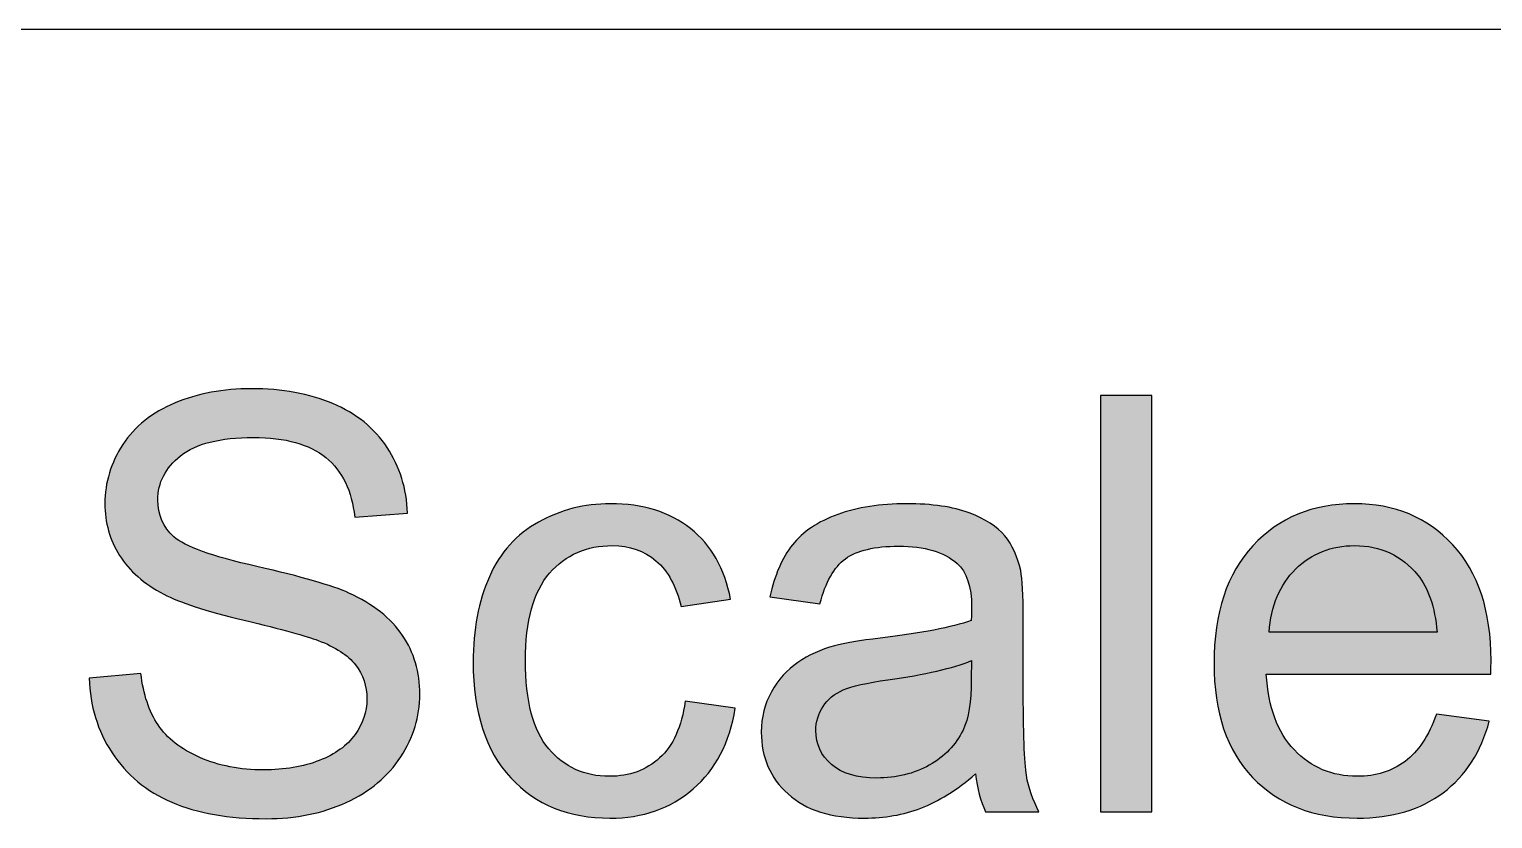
# Model space of a CAD drawing. Header units: inches. Extents: x -12.6 to 12.6, y -17.1 to 17.1.
# Drawn here: x -5.54 to -2.04, y -16.273 to -14.387 of the extents above; entities that cross this region are included whole.
import ezdxf

# ---------------------------------------------------------------- set-up
doc = ezdxf.new("R2010")
doc.units = ezdxf.units.IN
doc.header["$MEASUREMENT"] = 0
doc.layers.add('Layer 1', color=7, linetype='Continuous')

msp = doc.modelspace()

# ---------------------------------------------------------------- hatches: boundary and pattern name
at = {"layer": 'Layer 1', "true_color": 0x000000}
h = msp.add_hatch(color=18, dxfattribs=at)
edge = h.paths.add_edge_path()
edge.add_spline(control_points=[(-5.3962, -15.9372), (-5.3962, -15.9372), (-5.2726, -15.9261), (-5.2726, -15.9261), (-5.2668, -15.9761), (-5.2531, -16.0171), (-5.2316, -16.0493), (-5.2101, -16.0812), (-5.1767, -16.1071), (-5.1316, -16.1271), (-5.0865, -16.1467), (-5.0356, -16.1567), (-4.9791, -16.1567), (-4.9288, -16.1567), (-4.8846, -16.1493), (-4.8462, -16.1342), (-4.8078, -16.1192), (-4.7793, -16.0986), (-4.7606, -16.0724), (-4.7418, -16.0463), (-4.7323, -16.0178), (-4.7323, -15.9872), (-4.7323, -15.9562), (-4.7414, -15.9291), (-4.7594, -15.9058), (-4.7775, -15.8826), (-4.8073, -15.8632), (-4.849, -15.8472), (-4.8756, -15.837), (-4.9346, -15.8208), (-5.0261, -15.7988), (-5.1175, -15.7768), (-5.1814, -15.7562), (-5.2179, -15.7368), (-5.2654, -15.7118), (-5.3006, -15.6808), (-5.3237, -15.644), (-5.3471, -15.6072), (-5.3587, -15.5657), (-5.3587, -15.5201), (-5.3587, -15.4697), (-5.3443, -15.4227), (-5.3159, -15.3792), (-5.2874, -15.3354), (-5.246, -15.3023), (-5.1911, -15.2796), (-5.1365, -15.257), (-5.0756, -15.2456), (-5.0087, -15.2456), (-4.9351, -15.2456), (-4.87, -15.2574), (-4.8138, -15.2813), (-4.7576, -15.3049), (-4.7143, -15.3398), (-4.6839, -15.3861), (-4.6536, -15.4322), (-4.6374, -15.4845), (-4.6351, -15.5428), (-4.6351, -15.5428), (-4.7615, -15.5525), (-4.7615, -15.5525), (-4.7682, -15.4898), (-4.7911, -15.4424), (-4.8302, -15.4104), (-4.8694, -15.3782), (-4.9272, -15.3623), (-5.0036, -15.3623), (-5.0832, -15.3623), (-5.1413, -15.3769), (-5.1777, -15.406), (-5.214, -15.4352), (-5.2323, -15.4704), (-5.2323, -15.5116), (-5.2323, -15.5472), (-5.2193, -15.5766), (-5.1936, -15.5998), (-5.1682, -15.6227), (-5.1022, -15.6465), (-4.9953, -15.6706), (-4.8883, -15.6949), (-4.815, -15.716), (-4.7751, -15.734), (-4.7175, -15.7606), (-4.6747, -15.7942), (-4.6471, -15.8352), (-4.6196, -15.8759), (-4.6059, -15.9229), (-4.6059, -15.9761), (-4.6059, -16.0291), (-4.621, -16.0787), (-4.6513, -16.1254), (-4.6816, -16.1722), (-4.7249, -16.2085), (-4.7816, -16.2345), (-4.8383, -16.2604), (-4.902, -16.2733), (-4.9731, -16.2733), (-5.0629, -16.2733), (-5.1381, -16.2602), (-5.1987, -16.234), (-5.2596, -16.2078), (-5.3071, -16.1685), (-5.3416, -16.1157), (-5.3763, -16.0632), (-5.3943, -16.0037), (-5.3962, -15.9372)], knot_values=[0, 0, 0, 0, 0.028571, 0.028571, 0.028571, 0.057143, 0.057143, 0.057143, 0.085714, 0.085714, 0.085714, 0.114286, 0.114286, 0.114286, 0.142857, 0.142857, 0.142857, 0.171429, 0.171429, 0.171429, 0.2, 0.2, 0.2, 0.228571, 0.228571, 0.228571, 0.257143, 0.257143, 0.257143, 0.285714, 0.285714, 0.285714, 0.314286, 0.314286, 0.314286, 0.342857, 0.342857, 0.342857, 0.371429, 0.371429, 0.371429, 0.4, 0.4, 0.4, 0.428571, 0.428571, 0.428571, 0.457143, 0.457143, 0.457143, 0.485714, 0.485714, 0.485714, 0.514286, 0.514286, 0.514286, 0.542857, 0.542857, 0.542857, 0.571429, 0.571429, 0.571429, 0.6, 0.6, 0.6, 0.628571, 0.628571, 0.628571, 0.657143, 0.657143, 0.657143, 0.685714, 0.685714, 0.685714, 0.714286, 0.714286, 0.714286, 0.742857, 0.742857, 0.742857, 0.771429, 0.771429, 0.771429, 0.8, 0.8, 0.8, 0.828571, 0.828571, 0.828571, 0.857143, 0.857143, 0.857143, 0.885714, 0.885714, 0.885714, 0.914286, 0.914286, 0.914286, 0.942857, 0.942857, 0.942857, 0.971429, 0.971429, 0.971429, 1, 1, 1, 1], degree=3, periodic=1)
h = msp.add_hatch(color=18, dxfattribs=at)
edge = h.paths.add_edge_path()
edge.add_spline(control_points=[(-2.978, -16.2567), (-2.978, -16.2567), (-2.978, -15.2623), (-2.978, -15.2623), (-2.978, -15.2623), (-2.8558, -15.2623), (-2.8558, -15.2623), (-2.8558, -15.2623), (-2.8558, -16.2567), (-2.8558, -16.2567), (-2.8558, -16.2567), (-2.978, -16.2567), (-2.978, -16.2567)], knot_values=[0, 0, 0, 0, 0.25, 0.25, 0.25, 0.5, 0.5, 0.5, 0.75, 0.75, 0.75, 1, 1, 1, 1], degree=3, periodic=1)
h = msp.add_hatch(color=18, dxfattribs=at)
edge = h.paths.add_edge_path()
edge.add_spline(control_points=[(-3.9712, -15.9928), (-3.9712, -15.9928), (-3.8518, -16.0095), (-3.8518, -16.0095), (-3.865, -16.0916), (-3.8983, -16.1558), (-3.9523, -16.2023), (-4.0062, -16.2488), (-4.0726, -16.272), (-4.1511, -16.272), (-4.2495, -16.272), (-4.3286, -16.2398), (-4.3884, -16.1754), (-4.4483, -16.1111), (-4.4782, -16.019), (-4.4782, -15.8991), (-4.4782, -15.8213), (-4.4652, -15.7535), (-4.4395, -15.6951), (-4.4138, -15.637), (-4.3747, -15.5933), (-4.3219, -15.5643), (-4.2694, -15.5352), (-4.2122, -15.5206), (-4.1502, -15.5206), (-4.0722, -15.5206), (-4.008, -15.5403), (-3.9585, -15.5799), (-3.9087, -15.6194), (-3.8768, -15.6757), (-3.8629, -15.7484), (-3.8629, -15.7484), (-3.981, -15.7664), (-3.981, -15.7664), (-3.9923, -15.718), (-4.0122, -15.6817), (-4.0411, -15.6572), (-4.0698, -15.6329), (-4.1046, -15.6206), (-4.1453, -15.6206), (-4.2069, -15.6206), (-4.2569, -15.6426), (-4.2955, -15.6866), (-4.334, -15.7308), (-4.3532, -15.8002), (-4.3532, -15.8956), (-4.3532, -15.9923), (-4.3346, -16.0625), (-4.2976, -16.1062), (-4.2603, -16.15), (-4.212, -16.172), (-4.1525, -16.172), (-4.1043, -16.172), (-4.0643, -16.1574), (-4.0323, -16.128), (-4.0002, -16.0988), (-3.9798, -16.0537), (-3.9712, -15.9928)], knot_values=[0, 0, 0, 0, 0.052632, 0.052632, 0.052632, 0.105263, 0.105263, 0.105263, 0.157895, 0.157895, 0.157895, 0.210526, 0.210526, 0.210526, 0.263158, 0.263158, 0.263158, 0.315789, 0.315789, 0.315789, 0.368421, 0.368421, 0.368421, 0.421053, 0.421053, 0.421053, 0.473684, 0.473684, 0.473684, 0.526316, 0.526316, 0.526316, 0.578947, 0.578947, 0.578947, 0.631579, 0.631579, 0.631579, 0.684211, 0.684211, 0.684211, 0.736842, 0.736842, 0.736842, 0.789474, 0.789474, 0.789474, 0.842105, 0.842105, 0.842105, 0.894737, 0.894737, 0.894737, 0.947368, 0.947368, 0.947368, 1, 1, 1, 1], degree=3, periodic=1)
h = msp.add_hatch(color=18, dxfattribs=at)
edge = h.paths.add_edge_path()
edge.add_spline(control_points=[(-3.2768, -16.1664), (-3.3222, -16.2051), (-3.3659, -16.2321), (-3.4078, -16.2481), (-3.4497, -16.2641), (-3.4946, -16.272), (-3.5428, -16.272), (-3.6219, -16.272), (-3.6828, -16.2527), (-3.7254, -16.2141), (-3.768, -16.1757), (-3.7893, -16.1264), (-3.7893, -16.0664), (-3.7893, -16.0312), (-3.7812, -15.9991), (-3.7652, -15.9699), (-3.749, -15.9407), (-3.728, -15.9176), (-3.702, -15.9), (-3.6759, -15.8824), (-3.6467, -15.869), (-3.6141, -15.8599), (-3.59, -15.8537), (-3.5537, -15.8477), (-3.5053, -15.8416), (-3.4067, -15.8301), (-3.3338, -15.816), (-3.2872, -15.7998), (-3.2868, -15.7831), (-3.2865, -15.7724), (-3.2865, -15.768), (-3.2865, -15.7185), (-3.2981, -15.6836), (-3.3213, -15.6632), (-3.3525, -15.6356), (-3.399, -15.622), (-3.4606, -15.622), (-3.5182, -15.622), (-3.5608, -15.6322), (-3.5882, -15.6523), (-3.6157, -15.6724), (-3.6358, -15.7081), (-3.649, -15.7595), (-3.649, -15.7595), (-3.7685, -15.7428), (-3.7685, -15.7428), (-3.7576, -15.6917), (-3.7398, -15.6502), (-3.7148, -15.6187), (-3.6898, -15.5873), (-3.6537, -15.5632), (-3.6064, -15.5461), (-3.5594, -15.5292), (-3.5046, -15.5206), (-3.4426, -15.5206), (-3.381, -15.5206), (-3.3308, -15.5278), (-3.2921, -15.5424), (-3.2537, -15.5569), (-3.2252, -15.575), (-3.2071, -15.597), (-3.1891, -15.619), (-3.1764, -15.6468), (-3.169, -15.6803), (-3.165, -15.7011), (-3.1629, -15.7386), (-3.1629, -15.7926), (-3.1629, -15.7926), (-3.1629, -15.9546), (-3.1629, -15.9546), (-3.1629, -16.0678), (-3.1604, -16.1393), (-3.1553, -16.1696), (-3.1504, -16.2), (-3.1403, -16.2289), (-3.1254, -16.2567), (-3.1254, -16.2567), (-3.2532, -16.2567), (-3.2532, -16.2567), (-3.2655, -16.231), (-3.2734, -16.2009), (-3.2768, -16.1664)], knot_values=[0, 0, 0, 0, 0.037037, 0.037037, 0.037037, 0.074074, 0.074074, 0.074074, 0.111111, 0.111111, 0.111111, 0.148148, 0.148148, 0.148148, 0.185185, 0.185185, 0.185185, 0.222222, 0.222222, 0.222222, 0.259259, 0.259259, 0.259259, 0.296296, 0.296296, 0.296296, 0.333333, 0.333333, 0.333333, 0.37037, 0.37037, 0.37037, 0.407407, 0.407407, 0.407407, 0.444444, 0.444444, 0.444444, 0.481481, 0.481481, 0.481481, 0.518519, 0.518519, 0.518519, 0.555556, 0.555556, 0.555556, 0.592593, 0.592593, 0.592593, 0.62963, 0.62963, 0.62963, 0.666667, 0.666667, 0.666667, 0.703704, 0.703704, 0.703704, 0.740741, 0.740741, 0.740741, 0.777778, 0.777778, 0.777778, 0.814815, 0.814815, 0.814815, 0.851852, 0.851852, 0.851852, 0.888889, 0.888889, 0.888889, 0.925926, 0.925926, 0.925926, 0.962963, 0.962963, 0.962963, 1, 1, 1, 1], degree=3, periodic=1)
h = msp.add_hatch(color=18, dxfattribs=at)
edge = h.paths.add_edge_path()
edge.add_spline(control_points=[(-2.175, -16.0234), (-2.175, -16.0234), (-2.0486, -16.04), (-2.0486, -16.04), (-2.0683, -16.1134), (-2.1051, -16.1706), (-2.1588, -16.2111), (-2.2125, -16.2516), (-2.281, -16.272), (-2.3646, -16.272), (-2.4697, -16.272), (-2.553, -16.2396), (-2.6146, -16.1747), (-2.6761, -16.1102), (-2.7069, -16.0192), (-2.7069, -15.9023), (-2.7069, -15.7815), (-2.6759, -15.6875), (-2.6137, -15.6208), (-2.5514, -15.5539), (-2.4706, -15.5206), (-2.3713, -15.5206), (-2.2752, -15.5206), (-2.1968, -15.5532), (-2.1359, -15.6187), (-2.075, -15.6842), (-2.0445, -15.7764), (-2.0445, -15.8951), (-2.0445, -15.9023), (-2.0447, -15.9132), (-2.0452, -15.9275), (-2.0452, -15.9275), (-2.5819, -15.9275), (-2.5819, -15.9275), (-2.5773, -16.0065), (-2.5551, -16.0671), (-2.5148, -16.109), (-2.4748, -16.1509), (-2.4245, -16.172), (-2.3646, -16.172), (-2.3199, -16.172), (-2.2817, -16.1602), (-2.2502, -16.1365), (-2.2185, -16.1129), (-2.1935, -16.0752), (-2.175, -16.0234)], knot_values=[0, 0, 0, 0, 0.066667, 0.066667, 0.066667, 0.133333, 0.133333, 0.133333, 0.2, 0.2, 0.2, 0.266667, 0.266667, 0.266667, 0.333333, 0.333333, 0.333333, 0.4, 0.4, 0.4, 0.466667, 0.466667, 0.466667, 0.533333, 0.533333, 0.533333, 0.6, 0.6, 0.6, 0.666667, 0.666667, 0.666667, 0.733333, 0.733333, 0.733333, 0.8, 0.8, 0.8, 0.866667, 0.866667, 0.866667, 0.933333, 0.933333, 0.933333, 1, 1, 1, 1], degree=3, periodic=1)
h = msp.add_hatch(color=18, dxfattribs=at)
edge = h.paths.add_edge_path()
edge.add_spline(control_points=[(-2.575, -15.8275), (-2.575, -15.8275), (-2.1736, -15.8275), (-2.1736, -15.8275), (-2.1789, -15.7669), (-2.1945, -15.7215), (-2.2197, -15.6912), (-2.2583, -15.6442), (-2.3088, -15.6206), (-2.3706, -15.6206), (-2.4266, -15.6206), (-2.4736, -15.6393), (-2.5118, -15.6768), (-2.5498, -15.7143), (-2.5708, -15.7646), (-2.575, -15.8275)], knot_values=[0, 0, 0, 0, 0.2, 0.2, 0.2, 0.4, 0.4, 0.4, 0.6, 0.6, 0.6, 0.8, 0.8, 0.8, 1, 1, 1, 1], degree=3, periodic=1)
h = msp.add_hatch(color=18, dxfattribs=at)
edge = h.paths.add_edge_path()
edge.add_spline(control_points=[(-3.2865, -15.8956), (-3.331, -15.9136), (-3.3976, -15.9289), (-3.4865, -15.9414), (-3.537, -15.9486), (-3.5726, -15.9567), (-3.5935, -15.9657), (-3.6143, -15.9747), (-3.6303, -15.9879), (-3.6416, -16.0051), (-3.653, -16.0224), (-3.6588, -16.0416), (-3.6588, -16.0629), (-3.6588, -16.0951), (-3.6465, -16.1222), (-3.6217, -16.1437), (-3.5969, -16.1652), (-3.5608, -16.1761), (-3.5134, -16.1761), (-3.4664, -16.1761), (-3.4245, -16.1659), (-3.3877, -16.1453), (-3.3511, -16.125), (-3.324, -16.097), (-3.3069, -16.0616), (-3.2937, -16.034), (-3.2872, -15.9935), (-3.2872, -15.94), (-3.2872, -15.94), (-3.2865, -15.8956), (-3.2865, -15.8956)], knot_values=[0, 0, 0, 0, 0.1, 0.1, 0.1, 0.2, 0.2, 0.2, 0.3, 0.3, 0.3, 0.4, 0.4, 0.4, 0.5, 0.5, 0.5, 0.6, 0.6, 0.6, 0.7, 0.7, 0.7, 0.8, 0.8, 0.8, 0.9, 0.9, 0.9, 1, 1, 1, 1], degree=3, periodic=1)

# ---------------------------------------------------------------- linework, layer by layer
at = {"layer": 'Layer 1', "lineweight": 25}
msp.add_open_spline([(-6.6001, -14.3867), (-6.6001, -14.3867), (12.2699, -14.3867), (12.2699, -14.3867)], degree=3, dxfattribs=at)
at = {"layer": 'Layer 1'}
for points, knots in [([(-5.3962, -15.9372), (-5.3962, -15.9372), (-5.2726, -15.9261), (-5.2726, -15.9261), (-5.2668, -15.9761), (-5.2531, -16.0171), (-5.2316, -16.0493), (-5.2101, -16.0812), (-5.1767, -16.1071), (-5.1316, -16.1271), (-5.0865, -16.1467), (-5.0356, -16.1567), (-4.9791, -16.1567), (-4.9288, -16.1567), (-4.8846, -16.1493), (-4.8462, -16.1342), (-4.8078, -16.1192), (-4.7793, -16.0986), (-4.7606, -16.0724), (-4.7418, -16.0463), (-4.7323, -16.0178), (-4.7323, -15.9872), (-4.7323, -15.9562), (-4.7414, -15.9291), (-4.7594, -15.9058), (-4.7775, -15.8826), (-4.8073, -15.8632), (-4.849, -15.8472), (-4.8756, -15.837), (-4.9346, -15.8208), (-5.0261, -15.7988), (-5.1175, -15.7768), (-5.1814, -15.7562), (-5.2179, -15.7368), (-5.2654, -15.7118), (-5.3006, -15.6808), (-5.3237, -15.644), (-5.3471, -15.6072), (-5.3587, -15.5657), (-5.3587, -15.5201), (-5.3587, -15.4697), (-5.3443, -15.4227), (-5.3159, -15.3792), (-5.2874, -15.3354), (-5.246, -15.3023), (-5.1911, -15.2796), (-5.1365, -15.257), (-5.0756, -15.2456), (-5.0087, -15.2456), (-4.9351, -15.2456), (-4.87, -15.2574), (-4.8138, -15.2813), (-4.7576, -15.3049), (-4.7143, -15.3398), (-4.6839, -15.3861), (-4.6536, -15.4322), (-4.6374, -15.4845), (-4.6351, -15.5428), (-4.6351, -15.5428), (-4.7615, -15.5525), (-4.7615, -15.5525), (-4.7682, -15.4898), (-4.7911, -15.4424), (-4.8302, -15.4104), (-4.8694, -15.3782), (-4.9272, -15.3623), (-5.0036, -15.3623), (-5.0832, -15.3623), (-5.1413, -15.3769), (-5.1777, -15.406), (-5.214, -15.4352), (-5.2323, -15.4704), (-5.2323, -15.5116), (-5.2323, -15.5472), (-5.2193, -15.5766), (-5.1936, -15.5998), (-5.1682, -15.6227), (-5.1022, -15.6465), (-4.9953, -15.6706), (-4.8883, -15.6949), (-4.815, -15.716), (-4.7751, -15.734), (-4.7175, -15.7606), (-4.6747, -15.7942), (-4.6471, -15.8352), (-4.6196, -15.8759), (-4.6059, -15.9229), (-4.6059, -15.9761), (-4.6059, -16.0291), (-4.621, -16.0787), (-4.6513, -16.1254), (-4.6816, -16.1722), (-4.7249, -16.2085), (-4.7816, -16.2345), (-4.8383, -16.2604), (-4.902, -16.2733), (-4.9731, -16.2733), (-5.0629, -16.2733), (-5.1381, -16.2602), (-5.1987, -16.234), (-5.2596, -16.2078), (-5.3071, -16.1685), (-5.3416, -16.1157), (-5.3763, -16.0632), (-5.3943, -16.0037), (-5.3962, -15.9372)], [0, 0, 0, 0, 0.028571, 0.028571, 0.028571, 0.057143, 0.057143, 0.057143, 0.085714, 0.085714, 0.085714, 0.114286, 0.114286, 0.114286, 0.142857, 0.142857, 0.142857, 0.171429, 0.171429, 0.171429, 0.2, 0.2, 0.2, 0.228571, 0.228571, 0.228571, 0.257143, 0.257143, 0.257143, 0.285714, 0.285714, 0.285714, 0.314286, 0.314286, 0.314286, 0.342857, 0.342857, 0.342857, 0.371429, 0.371429, 0.371429, 0.4, 0.4, 0.4, 0.428571, 0.428571, 0.428571, 0.457143, 0.457143, 0.457143, 0.485714, 0.485714, 0.485714, 0.514286, 0.514286, 0.514286, 0.542857, 0.542857, 0.542857, 0.571429, 0.571429, 0.571429, 0.6, 0.6, 0.6, 0.628571, 0.628571, 0.628571, 0.657143, 0.657143, 0.657143, 0.685714, 0.685714, 0.685714, 0.714286, 0.714286, 0.714286, 0.742857, 0.742857, 0.742857, 0.771429, 0.771429, 0.771429, 0.8, 0.8, 0.8, 0.828571, 0.828571, 0.828571, 0.857143, 0.857143, 0.857143, 0.885714, 0.885714, 0.885714, 0.914286, 0.914286, 0.914286, 0.942857, 0.942857, 0.942857, 0.971429, 0.971429, 0.971429, 1, 1, 1, 1]), ([(-2.978, -16.2567), (-2.978, -16.2567), (-2.978, -15.2623), (-2.978, -15.2623), (-2.978, -15.2623), (-2.8558, -15.2623), (-2.8558, -15.2623), (-2.8558, -15.2623), (-2.8558, -16.2567), (-2.8558, -16.2567), (-2.8558, -16.2567), (-2.978, -16.2567), (-2.978, -16.2567)], [0, 0, 0, 0, 0.25, 0.25, 0.25, 0.5, 0.5, 0.5, 0.75, 0.75, 0.75, 1, 1, 1, 1]), ([(-3.9712, -15.9928), (-3.9712, -15.9928), (-3.8518, -16.0095), (-3.8518, -16.0095), (-3.865, -16.0916), (-3.8983, -16.1558), (-3.9523, -16.2023), (-4.0062, -16.2488), (-4.0726, -16.272), (-4.1511, -16.272), (-4.2495, -16.272), (-4.3286, -16.2398), (-4.3884, -16.1754), (-4.4483, -16.1111), (-4.4782, -16.019), (-4.4782, -15.8991), (-4.4782, -15.8213), (-4.4652, -15.7535), (-4.4395, -15.6951), (-4.4138, -15.637), (-4.3747, -15.5933), (-4.3219, -15.5643), (-4.2694, -15.5352), (-4.2122, -15.5206), (-4.1502, -15.5206), (-4.0722, -15.5206), (-4.008, -15.5403), (-3.9585, -15.5799), (-3.9087, -15.6194), (-3.8768, -15.6757), (-3.8629, -15.7484), (-3.8629, -15.7484), (-3.981, -15.7664), (-3.981, -15.7664), (-3.9923, -15.718), (-4.0122, -15.6817), (-4.0411, -15.6572), (-4.0698, -15.6329), (-4.1046, -15.6206), (-4.1453, -15.6206), (-4.2069, -15.6206), (-4.2569, -15.6426), (-4.2955, -15.6866), (-4.334, -15.7308), (-4.3532, -15.8002), (-4.3532, -15.8956), (-4.3532, -15.9923), (-4.3346, -16.0625), (-4.2976, -16.1062), (-4.2603, -16.15), (-4.212, -16.172), (-4.1525, -16.172), (-4.1043, -16.172), (-4.0643, -16.1574), (-4.0323, -16.128), (-4.0002, -16.0988), (-3.9798, -16.0537), (-3.9712, -15.9928)], [0, 0, 0, 0, 0.052632, 0.052632, 0.052632, 0.105263, 0.105263, 0.105263, 0.157895, 0.157895, 0.157895, 0.210526, 0.210526, 0.210526, 0.263158, 0.263158, 0.263158, 0.315789, 0.315789, 0.315789, 0.368421, 0.368421, 0.368421, 0.421053, 0.421053, 0.421053, 0.473684, 0.473684, 0.473684, 0.526316, 0.526316, 0.526316, 0.578947, 0.578947, 0.578947, 0.631579, 0.631579, 0.631579, 0.684211, 0.684211, 0.684211, 0.736842, 0.736842, 0.736842, 0.789474, 0.789474, 0.789474, 0.842105, 0.842105, 0.842105, 0.894737, 0.894737, 0.894737, 0.947368, 0.947368, 0.947368, 1, 1, 1, 1]), ([(-3.2768, -16.1664), (-3.3222, -16.2051), (-3.3659, -16.2321), (-3.4078, -16.2481), (-3.4497, -16.2641), (-3.4946, -16.272), (-3.5428, -16.272), (-3.6219, -16.272), (-3.6828, -16.2527), (-3.7254, -16.2141), (-3.768, -16.1757), (-3.7893, -16.1264), (-3.7893, -16.0664), (-3.7893, -16.0312), (-3.7812, -15.9991), (-3.7652, -15.9699), (-3.749, -15.9407), (-3.728, -15.9176), (-3.702, -15.9), (-3.6759, -15.8824), (-3.6467, -15.869), (-3.6141, -15.8599), (-3.59, -15.8537), (-3.5537, -15.8477), (-3.5053, -15.8416), (-3.4067, -15.8301), (-3.3338, -15.816), (-3.2872, -15.7998), (-3.2868, -15.7831), (-3.2865, -15.7724), (-3.2865, -15.768), (-3.2865, -15.7185), (-3.2981, -15.6836), (-3.3213, -15.6632), (-3.3525, -15.6356), (-3.399, -15.622), (-3.4606, -15.622), (-3.5182, -15.622), (-3.5608, -15.6322), (-3.5882, -15.6523), (-3.6157, -15.6724), (-3.6358, -15.7081), (-3.649, -15.7595), (-3.649, -15.7595), (-3.7685, -15.7428), (-3.7685, -15.7428), (-3.7576, -15.6917), (-3.7398, -15.6502), (-3.7148, -15.6187), (-3.6898, -15.5873), (-3.6537, -15.5632), (-3.6064, -15.5461), (-3.5594, -15.5292), (-3.5046, -15.5206), (-3.4426, -15.5206), (-3.381, -15.5206), (-3.3308, -15.5278), (-3.2921, -15.5424), (-3.2537, -15.5569), (-3.2252, -15.575), (-3.2071, -15.597), (-3.1891, -15.619), (-3.1764, -15.6468), (-3.169, -15.6803), (-3.165, -15.7011), (-3.1629, -15.7386), (-3.1629, -15.7926), (-3.1629, -15.7926), (-3.1629, -15.9546), (-3.1629, -15.9546), (-3.1629, -16.0678), (-3.1604, -16.1393), (-3.1553, -16.1696), (-3.1504, -16.2), (-3.1403, -16.2289), (-3.1254, -16.2567), (-3.1254, -16.2567), (-3.2532, -16.2567), (-3.2532, -16.2567), (-3.2655, -16.231), (-3.2734, -16.2009), (-3.2768, -16.1664)], [0, 0, 0, 0, 0.037037, 0.037037, 0.037037, 0.074074, 0.074074, 0.074074, 0.111111, 0.111111, 0.111111, 0.148148, 0.148148, 0.148148, 0.185185, 0.185185, 0.185185, 0.222222, 0.222222, 0.222222, 0.259259, 0.259259, 0.259259, 0.296296, 0.296296, 0.296296, 0.333333, 0.333333, 0.333333, 0.37037, 0.37037, 0.37037, 0.407407, 0.407407, 0.407407, 0.444444, 0.444444, 0.444444, 0.481481, 0.481481, 0.481481, 0.518519, 0.518519, 0.518519, 0.555556, 0.555556, 0.555556, 0.592593, 0.592593, 0.592593, 0.62963, 0.62963, 0.62963, 0.666667, 0.666667, 0.666667, 0.703704, 0.703704, 0.703704, 0.740741, 0.740741, 0.740741, 0.777778, 0.777778, 0.777778, 0.814815, 0.814815, 0.814815, 0.851852, 0.851852, 0.851852, 0.888889, 0.888889, 0.888889, 0.925926, 0.925926, 0.925926, 0.962963, 0.962963, 0.962963, 1, 1, 1, 1]), ([(-2.175, -16.0234), (-2.175, -16.0234), (-2.0486, -16.04), (-2.0486, -16.04), (-2.0683, -16.1134), (-2.1051, -16.1706), (-2.1588, -16.2111), (-2.2125, -16.2516), (-2.281, -16.272), (-2.3646, -16.272), (-2.4697, -16.272), (-2.553, -16.2396), (-2.6146, -16.1747), (-2.6761, -16.1102), (-2.7069, -16.0192), (-2.7069, -15.9023), (-2.7069, -15.7815), (-2.6759, -15.6875), (-2.6137, -15.6208), (-2.5514, -15.5539), (-2.4706, -15.5206), (-2.3713, -15.5206), (-2.2752, -15.5206), (-2.1968, -15.5532), (-2.1359, -15.6187), (-2.075, -15.6842), (-2.0445, -15.7764), (-2.0445, -15.8951), (-2.0445, -15.9023), (-2.0447, -15.9132), (-2.0452, -15.9275), (-2.0452, -15.9275), (-2.5819, -15.9275), (-2.5819, -15.9275), (-2.5773, -16.0065), (-2.5551, -16.0671), (-2.5148, -16.109), (-2.4748, -16.1509), (-2.4245, -16.172), (-2.3646, -16.172), (-2.3199, -16.172), (-2.2817, -16.1602), (-2.2502, -16.1365), (-2.2185, -16.1129), (-2.1935, -16.0752), (-2.175, -16.0234)], [0, 0, 0, 0, 0.066667, 0.066667, 0.066667, 0.133333, 0.133333, 0.133333, 0.2, 0.2, 0.2, 0.266667, 0.266667, 0.266667, 0.333333, 0.333333, 0.333333, 0.4, 0.4, 0.4, 0.466667, 0.466667, 0.466667, 0.533333, 0.533333, 0.533333, 0.6, 0.6, 0.6, 0.666667, 0.666667, 0.666667, 0.733333, 0.733333, 0.733333, 0.8, 0.8, 0.8, 0.866667, 0.866667, 0.866667, 0.933333, 0.933333, 0.933333, 1, 1, 1, 1]), ([(-2.575, -15.8275), (-2.575, -15.8275), (-2.1736, -15.8275), (-2.1736, -15.8275), (-2.1789, -15.7669), (-2.1945, -15.7215), (-2.2197, -15.6912), (-2.2583, -15.6442), (-2.3088, -15.6206), (-2.3706, -15.6206), (-2.4266, -15.6206), (-2.4736, -15.6393), (-2.5118, -15.6768), (-2.5498, -15.7143), (-2.5708, -15.7646), (-2.575, -15.8275)], [0, 0, 0, 0, 0.2, 0.2, 0.2, 0.4, 0.4, 0.4, 0.6, 0.6, 0.6, 0.8, 0.8, 0.8, 1, 1, 1, 1]), ([(-3.2865, -15.8956), (-3.331, -15.9136), (-3.3976, -15.9289), (-3.4865, -15.9414), (-3.537, -15.9486), (-3.5726, -15.9567), (-3.5935, -15.9657), (-3.6143, -15.9747), (-3.6303, -15.9879), (-3.6416, -16.0051), (-3.653, -16.0224), (-3.6588, -16.0416), (-3.6588, -16.0629), (-3.6588, -16.0951), (-3.6465, -16.1222), (-3.6217, -16.1437), (-3.5969, -16.1652), (-3.5608, -16.1761), (-3.5134, -16.1761), (-3.4664, -16.1761), (-3.4245, -16.1659), (-3.3877, -16.1453), (-3.3511, -16.125), (-3.324, -16.097), (-3.3069, -16.0616), (-3.2937, -16.034), (-3.2872, -15.9935), (-3.2872, -15.94), (-3.2872, -15.94), (-3.2865, -15.8956), (-3.2865, -15.8956)], [0, 0, 0, 0, 0.1, 0.1, 0.1, 0.2, 0.2, 0.2, 0.3, 0.3, 0.3, 0.4, 0.4, 0.4, 0.5, 0.5, 0.5, 0.6, 0.6, 0.6, 0.7, 0.7, 0.7, 0.8, 0.8, 0.8, 0.9, 0.9, 0.9, 1, 1, 1, 1])]:
    msp.add_open_spline(points, degree=3, knots=knots, dxfattribs=at)

doc.saveas('drawing.dxf')
